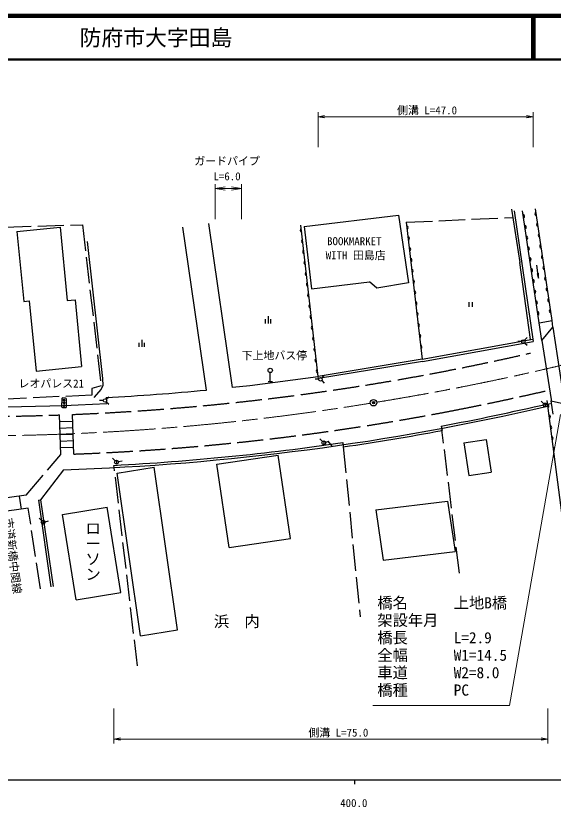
# Model space of a CAD drawing. Units: millimetres, scale not verified. Extents: x 40000 to 680000, y 20000 to 380000.
# Drawn here: x 390418 to 513525, y 198715 to 380000 of the extents above; entities that cross this region are included whole.
import ezdxf
from ezdxf.enums import TextEntityAlignment as Align

# ---------------------------------------------------------------- set-up
doc = ezdxf.new("R2010")
doc.units = ezdxf.units.MM
doc.header["$LTSCALE"] = 1000
doc.header["$PDMODE"] = 32
doc.header["$PDSIZE"] = 500
doc.linetypes.add('CHAIN', pattern=[18.5, 12, -1.5, 3.5, -1.5])
doc.linetypes.add('DASHED', pattern=[7.5, 6, -1.5])
for name, color, linetype, lineweight in [('M-BGD', 7, 'Continuous', 25), ('M-BGD-EXST', 7, 'Continuous', 25), ('M-BMK', 2, 'CHAIN', 13), ('M-BMK-SRVR', 3, 'Continuous', 25), ('M-STR-HTXT', 7, 'Continuous', 13), ('M-STR-STR1', 1, 'Continuous', 25), ('M-STR-STRC', 7, 'Continuous', 25), ('M-TTL', 2, 'Continuous', 140), ('M-TTL-BAND', 7, 'Continuous', 25), ('M-TTL-LINE', 7, 'Continuous', 50)]:
    doc.layers.add(name, color=color, linetype=linetype, lineweight=lineweight)
for name, color, linetype in [('M-BMK-HTXT', 7, 'Continuous'), ('M-OTRS', 6, 'Continuous'), ('M-TTL-TXT', 7, 'Continuous')]:
    doc.layers.add(name, color=color, linetype=linetype)
doc.styles.add('@ＭＳ ゴシック', font='')
doc.styles.add('ＭＳ ゴシック', font='')
doc.styles.get('@ＭＳ ゴシック').set_extended_font_data('@MS Gothic')
doc.styles.get('ＭＳ ゴシック').set_extended_font_data('MS Gothic')

# ---------------------------------------------------------------- blocks, each defined once
blk = doc.blocks.new('open_arrow')
at = {"color": 0, "linetype": 'Continuous', "lineweight": -2}
blk.add_lwpolyline([(7.5, 1.25), (0, 0), (7.5, -1.25)], dxfattribs=at)

msp = doc.modelspace()

# ---------------------------------------------------------------- hatches: boundary and pattern name
at = {"layer": 'M-BGD-EXST'}
for points in [[(401489, 292148, 1), (401480, 291819, 1)], [(401456, 290887, 1), (401448, 290558, 1)], [(401473, 291518, 1), (401464, 291189, 1)]]:
    msp.add_hatch(color=256, dxfattribs=at).paths.add_polyline_path(points)

# ---------------------------------------------------------------- linework, layer by layer
at = {"layer": 'M-BGD'}
for p, q in [((504014, 335678), (505870, 323480)), ((513258, 310201), (509485, 335758)), ((456442, 331770), (478122, 334370)), ((478122, 334370), (480394, 318843)), ((504623, 335350), (508912, 305412)), ((510297, 309640), (506506, 335319)), ((440087, 294873), (434614, 332449)), ((459673, 297409), (455744, 332006)), ((456442, 331770), (458161, 317432)), ((479865, 332730), (483485, 301316)), ((390680, 330583), (400563, 331549)), ((390680, 330583), (392247, 314551)), ((400563, 331549), (402203, 314775)), ((434111, 294272), (428676, 331584)), ((406751, 328312), (410311, 296904)), ((508332, 305815), (505870, 323480)), ((458161, 317432), (471471, 319028)), ((473136, 317599), (471471, 319028)), ((480394, 318843), (473136, 317599)), ((392247, 314551), (393501, 314674)), ((393501, 314674), (395070, 298627)), ((402203, 314775), (403992, 314950)), ((403992, 314950), (405487, 299645)), ((510889, 305631), (513484, 308674)), ((483485, 301316), (508841, 305907)), ((483574, 300824), (508912, 305412)), ((483485, 301316), (459673, 297409)), ((395070, 298627), (405487, 299645)), ((483566, 300822), (459754, 296916)), ((444038, 295326), (459673, 297409)), ((459754, 296916), (459673, 297409)), ((410311, 296904), (410389, 295309)), ((409951, 294467), (408301, 292592)), ((410389, 295309), (409951, 294467)), ((440074, 294963), (444038, 295326)), ((411095, 292550), (411251, 291212)), ((512097, 291888), (516786, 255610)), ((513097, 291815), (516139, 291144)), ((400737, 279499), (400398, 288568)), ((403735, 279611), (403396, 288680)), ((400454, 287069), (403452, 287181)), ((400510, 285570), (403508, 285682)), ((487885, 286003), (488069, 285020)), ((400566, 284071), (403564, 284183)), ((493084, 282186), (498143, 282967)), ((498143, 282967), (499297, 275489)), ((400622, 282572), (403620, 282684)), ((400678, 281073), (403676, 281185)), ((461875, 282529), (462803, 281402)), ((465313, 282239), (465448, 281248)), ((493084, 282186), (494238, 274708)), ((436442, 277282), (450484, 279370)), ((453320, 260299), (450484, 279370)), ((401375, 276018), (396101, 269136)), ((412967, 276521), (412909, 277018)), ((413622, 275243), (422084, 276596)), ((427450, 239305), (422084, 276596)), ((439278, 258211), (436442, 277282)), ((418988, 237952), (413622, 275243)), ((494238, 274708), (499297, 275489)), ((395606, 269065), (396101, 269136)), ((395606, 269065), (398460, 249219)), ((396101, 269136), (398955, 249290)), ((472908, 266851), (489304, 268816)), ((489304, 268816), (491064, 257301)), ((401080, 265764), (411315, 267415)), ((414468, 247872), (411315, 267415)), ((472908, 266851), (474579, 255326)), ((404233, 246221), (401080, 265764)), ((439278, 258211), (453320, 260299)), ((474579, 255326), (491064, 257301)), ((404233, 246221), (414468, 247872)), ((418988, 237952), (427450, 239305))]:
    msp.add_line(p, q, dxfattribs=at)
at = {"layer": 'M-BGD', "linetype": 'DASHED'}
for p, q in [((479865, 332730), (504299, 333801)), ((380447, 331344), (405684, 332158)), ((405684, 332158), (409965, 295226)), ((409965, 295226), (407832, 294625)), ((407832, 294625), (407864, 293125)), ((407864, 293125), (385131, 292004)), ((492057, 252347), (488051, 285135)), ((465448, 281248), (469276, 242329)), ((392814, 270198), (400737, 279499)), ((418275, 231076), (412967, 276521)), ((396074, 248738), (393265, 267232))]:
    msp.add_line(p, q, dxfattribs=at)
at = {"layer": 'M-BGD'}
for centre, radius, start, end in [((506551, 334062), 439, 296.89005, 79.9056), ((509788, 334663), 439, 116.89005, 259.9056), ((479869, 331472), 439, 295.06661, 78.08216), ((506916, 331588), 439, 296.89005, 79.9056), ((510153, 332190), 439, 116.89005, 259.9056), ((456009, 330902), 439, 114.97283, 257.98838), ((510518, 329717), 439, 116.89005, 259.9056), ((456291, 328418), 439, 114.97283, 257.98838), ((480155, 328988), 439, 295.06661, 78.08216), ((507281, 329115), 439, 296.89005, 79.9056), ((456574, 325934), 439, 114.97283, 257.98838), ((480442, 326505), 439, 295.06661, 78.08216), ((507646, 326642), 439, 296.89005, 79.9056), ((510883, 327244), 439, 116.89005, 259.9056), ((508012, 324169), 439, 296.89005, 79.9056), ((511248, 324771), 439, 116.89005, 259.9056), ((456856, 323450), 439, 114.97283, 257.98838), ((480728, 324021), 439, 295.06661, 78.08216), ((511613, 322297), 439, 116.89005, 259.9056), ((457138, 320966), 439, 114.97283, 257.98838), ((481014, 321538), 439, 295.06661, 78.08216), ((508377, 321696), 439, 296.89005, 79.9056), ((481300, 319054), 439, 295.06661, 78.08216), ((508742, 319222), 439, 296.89005, 79.9056), ((511978, 319824), 439, 116.89005, 259.9056), ((457420, 318482), 439, 114.97283, 257.98838), ((512343, 317351), 439, 116.89005, 259.9056), ((457702, 315998), 439, 114.97283, 257.98838), ((481587, 316571), 439, 295.06661, 78.08216), ((509107, 316749), 439, 296.89005, 79.9056), ((457984, 313514), 439, 114.97283, 257.98838), ((481873, 314087), 439, 295.06661, 78.08216), ((509472, 314276), 439, 296.89005, 79.9056), ((512708, 314878), 439, 116.89005, 259.9056), ((482159, 311603), 439, 295.06661, 78.08216), ((509837, 311803), 439, 296.89005, 79.9056), ((513074, 312405), 439, 116.89005, 259.9056), ((458267, 311030), 439, 114.97283, 257.98838), ((458549, 308546), 439, 114.97283, 257.98838), ((482445, 309120), 439, 295.06661, 78.08216), ((458831, 306062), 439, 114.97283, 257.98838), ((482732, 306636), 439, 295.06661, 78.08216), ((483018, 304153), 439, 295.06661, 78.08216), ((459113, 303577), 439, 114.97283, 257.98838), ((459395, 301093), 439, 114.97283, 257.98838), ((459677, 298609), 439, 114.97283, 257.98838), ((380229, 860077), 568365, 273.11305, 275.43989), ((379736, 870562), 580208, 267.96053, 273.1137), ((382327, 849566), 573864, 271.90212, 283.08651), ((382327, 849566), 573364, 280.60883, 283.09151), ((512119, 290630), 439, 295.85787, 78.87342), ((512439, 288151), 439, 295.85787, 78.87342), ((382327, 849566), 574364, 278.32094, 280.6084), ((512760, 285672), 439, 295.85787, 78.87342), ((513080, 283192), 439, 295.85787, 78.87342), ((382327, 849566), 573364, 273.05748, 278.32198), ((513401, 280713), 439, 295.85787, 78.87342)]:
    msp.add_arc(centre, radius, start, end, dxfattribs=at)
at = {"layer": 'M-BGD', "linetype": 'DASHED'}
for centre, radius, start, end in [((380229, 860077), 571865, 272.3217, 282.94706), ((379873, 864398), 585382, 280.95432, 283.02597), ((380229, 860077), 571865, 269.52559, 272.02113), ((382327, 849566), 570364, 272.15103, 280.99531)]:
    msp.add_arc(centre, radius, start, end, dxfattribs=at)
at = {"layer": 'M-BGD-EXST'}
for p, q in [((510129, 319876), (509817, 322860)), ((494185, 314385), (494185, 313369)), ((494947, 314385), (494947, 313369)), ((447555, 310538), (447555, 309547)), ((448216, 311198), (448216, 309547)), ((448876, 309547), (448876, 310538)), ((418590, 305125), (418590, 304134)), ((419250, 305785), (419250, 304134)), ((419910, 304134), (419910, 305125)), ((506262, 305405), (505445, 305405)), ((506959, 305694), (507537, 306272)), ((506959, 305116), (507537, 304539)), ((448692, 296262), (448692, 298262)), ((460494, 297019), (461071, 297597)), ((448192, 296262), (449192, 296262)), ((459796, 296731), (458979, 296731)), ((460494, 296442), (461071, 295864)), ((400943, 292245), (400897, 290490)), ((401826, 292441), (401168, 292458)), ((401994, 290462), (402039, 292216)), ((411139, 292156), (411717, 292734)), ((401111, 290265), (401769, 290248)), ((410442, 291867), (409625, 291867)), ((411139, 291578), (411717, 291001)), ((511374, 291142), (510762, 291753)), ((511680, 291268), (511680, 290404)), ((512097, 290948), (512933, 291172)), ((460659, 282497), (460048, 283108)), ((460965, 282623), (460965, 281759)), ((461383, 282303), (462218, 282527)), ((413186, 278063), (412575, 278674)), ((413492, 278189), (413492, 277324)), ((413910, 277869), (414745, 278093)), ((396381, 264313), (395769, 264924)), ((396686, 264439), (396686, 263574)), ((397104, 264119), (397940, 264343))]:
    msp.add_line(p, q, dxfattribs=at)
for points in [[(401489, 292148, 1), (401480, 291819, 1)], [(401456, 290887, 1), (401448, 290558, 1)], [(401473, 291518, 1), (401464, 291189, 1)]]:
    msp.add_lwpolyline(points, format="xyb", close=True, dxfattribs=at)
for centre, radius in [((506670, 305405), 408), ((448692, 298762), 500), ((460205, 296731), 408), ((401485, 291984), 164), ((410850, 291867), 408), ((401452, 290723), 164), ((401468, 291353), 164), ((511680, 290836), 432), ((460965, 282191), 432), ((413492, 277757), 432), ((396686, 264007), 432)]:
    msp.add_circle(centre, radius, dxfattribs=at)
for centre, start, end in [((401162, 292239), 88.51213, 178.51213), ((401820, 292222), 358.51213, 88.51213), ((401117, 290485), 178.51213, 268.51213), ((401775, 290467), 268.51213, 358.51213)]:
    msp.add_arc(centre, 219, start, end, dxfattribs=at)
at = {"layer": 'M-BMK'}
for centre, radius, start, end in [((378918, 873173), 589260, 279.19873, 286.16816), ((379076, 858610), 574861, 269.43754, 279.26572)]:
    msp.add_arc(centre, radius, start, end, dxfattribs=at)
at = {"layer": 'M-BMK-SRVR'}
msp.add_circle((472377, 291372), 750, dxfattribs=at)
at = {"layer": 'M-OTRS'}
msp.add_point((472377, 291372), dxfattribs=at)
at = {"layer": 'M-STR-HTXT'}
for p, q in [((459673, 349896), (459673, 357896)), ((508912, 349896), (508912, 357896)), ((459673, 356896), (508912, 356896)), ((436096, 333422), (436096, 341422)), ((442096, 333422), (442096, 341422)), ((436096, 340422), (438346, 340797)), ((436096, 340422), (438346, 340047)), ((436096, 340422), (442096, 340422)), ((442096, 340422), (439846, 340797)), ((442096, 340422), (439846, 340047)), ((412909, 221330), (412909, 213330)), ((512311, 221330), (512311, 213330)), ((412909, 214330), (512311, 214330))]:
    msp.add_line(p, q, dxfattribs=at)
msp.add_lwpolyline([(515239, 288677), (503489, 222042), (472246, 222042)], dxfattribs=at)
at = {"layer": 'M-STR-STR1'}
for p, q in [((510297, 309640), (513258, 310201)), ((513484, 308674), (513258, 310201)), ((510889, 305631), (510297, 309640)), ((513484, 308674), (516139, 291144)), ((510889, 305631), (513056, 292112)), ((513056, 292112), (513097, 291815)), ((513530, 288728), (513097, 291815))]:
    msp.add_line(p, q, dxfattribs=at)
at = {"layer": 'M-STR-STRC'}
for p, q in [((392814, 270198), (383384, 268863)), ((391221, 269972), (391641, 267002)), ((393235, 267228), (383804, 265892))]:
    msp.add_line(p, q, dxfattribs=at)
at = {"layer": 'M-TTL'}
msp.add_line((680000, 380000), (40000, 380000), dxfattribs=at)
at = {"layer": 'M-TTL-BAND'}
for p, q in [((40000, 205000), (579000, 205000)), ((468000, 205000), (468000, 204000))]:
    msp.add_line(p, q, dxfattribs=at)
at = {"layer": 'M-TTL-LINE'}
for p, q in [((508747, 380000), (508747, 370000)), ((509247, 380000), (509247, 370000)), ((40000, 370000), (680000, 370000))]:
    msp.add_line(p, q, dxfattribs=at)

# ---------------------------------------------------------------- block references
at = {"layer": 'M-BGD-EXST', "xscale": 150, "yscale": 150, "rotation": 96}
msp.add_blockref('open_arrow', (510129, 319876), dxfattribs=at)
at = {"layer": 'M-STR-HTXT', "xscale": 200, "yscale": 200}
for p in [(459673, 356896), (412909, 214330)]:
    msp.add_blockref('open_arrow', p, dxfattribs=at)
at = {"layer": 'M-STR-HTXT', "xscale": 200, "yscale": 200, "rotation": 180}
for p in [(508912, 356896), (512311, 214330)]:
    msp.add_blockref('open_arrow', p, dxfattribs=at)

# ---------------------------------------------------------------- texts
at = {"layer": 'M-BMK-HTXT', "style": 'ＭＳ ゴシック'}
for s, p in [('BOOKMARKET', (461725, 329291)), ('WITH 田島店', (461410, 326061)), ('下上地バス停', (442160, 303115)), ('レオパレス21', (391045, 296688))]:
    msp.add_text(s, height=1833, dxfattribs=at).set_placement(p, align=Align.TOP_LEFT)
at = {"layer": 'M-BMK-HTXT'}
for s, height, rotation, style, p in [('市道新橋中関線', 1833, 276.827, 'ＭＳ ゴシック', (387224, 264797)), ('ローソン', 2566, 270, '@ＭＳ ゴシック', (406028, 264375))]:
    msp.add_text(s, height=height, rotation=rotation, dxfattribs=dict(at, style=style)).set_placement(p, align=Align.BOTTOM_LEFT)
at = {"layer": 'M-BMK-HTXT', "style": 'ＭＳ ゴシック'}
msp.add_text('浜\u3000内', height=2566, dxfattribs=at).set_placement((446284, 239225), align=Align.BOTTOM_RIGHT)
at = {"layer": 'M-STR-HTXT', "style": 'ＭＳ ゴシック'}
for s, p in [('側溝 L=47.0', (484638, 356896)), ('ガードパイプ', (438807, 345275)), ('L=6.0', (438807, 341775)), ('側溝 L=75.0', (464314, 214330))]:
    msp.add_text(s, height=1833, dxfattribs=at).set_placement(p, align=Align.BOTTOM_CENTER)
for s, p in [('橋名\u3000\u3000\u3000上地B橋', (473235, 246824)), ('架設年月\u3000', (473235, 242824)), ('橋長\u3000\u3000\u3000L=2.9', (473235, 238824)), ('全幅\u3000\u3000\u3000W1=14.5', (473235, 234824)), ('車道\u3000\u3000\u3000W2=8.0', (473235, 230824)), ('橋種\u3000\u3000\u3000PC', (473235, 226824))]:
    msp.add_text(s, height=2566, dxfattribs=at).set_placement(p, align=Align.TOP_LEFT)
at = {"layer": 'M-TTL-BAND', "style": 'ＭＳ ゴシック'}
msp.add_text('400.0', height=1833, dxfattribs=at).set_placement((467844, 198195), align=Align.BOTTOM_CENTER)
at = {"layer": 'M-TTL-TXT', "style": 'ＭＳ ゴシック'}
msp.add_text('防府市大字田島', height=3666, dxfattribs=at).set_placement((405024, 375000), align=Align.MIDDLE_LEFT)

doc.saveas('drawing.dxf')
